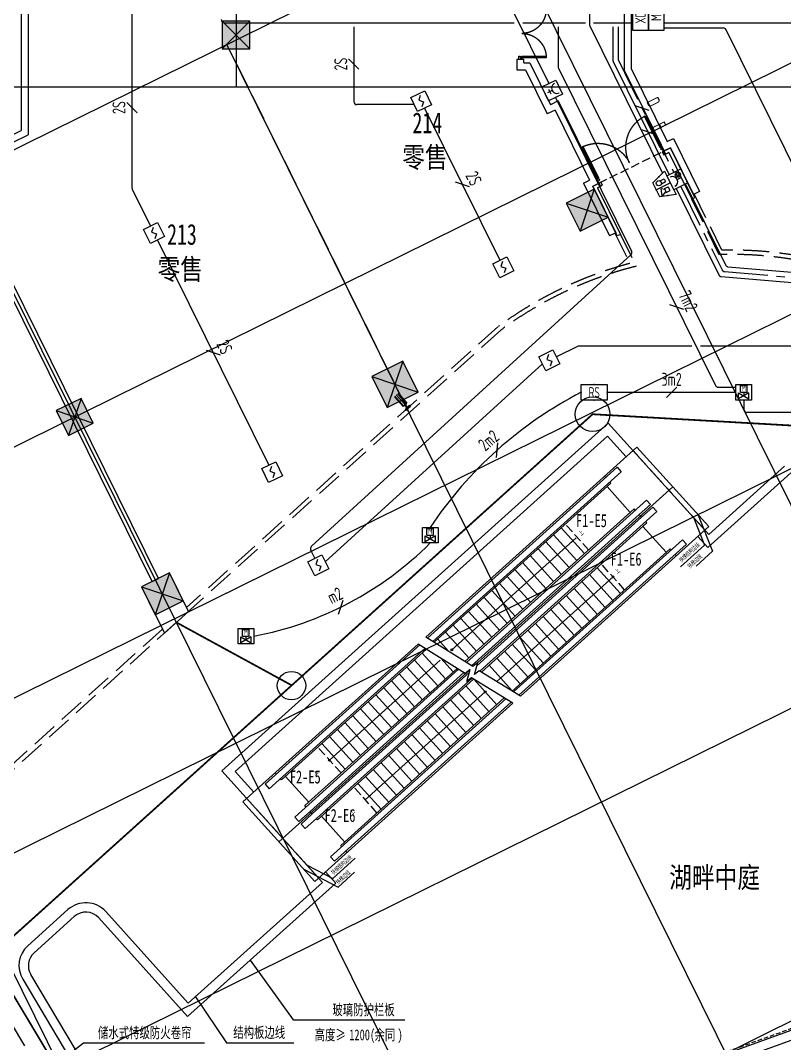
# Model space of a CAD drawing. Header units: millimetres. Extents: x -99490 to 495010, y -402480 to 18020.
# Drawn here: x 103656 to 125702, y -218324 to -188783 of the extents above; entities that cross this region are included whole.
import ezdxf
from ezdxf.enums import TextEntityAlignment as Align

# ---------------------------------------------------------------- set-up
doc = ezdxf.new("R2010")
doc.units = ezdxf.units.MM
doc.header["$LTSCALE"] = 1000
for name, pattern in [('__覆盖_A10-二层平面工作区_TEN25C3T$0$__覆盖_A70-扶梯外参专项图纸_TEN25C3T_设计区$0$DASH', [0.35, 0.25, -0.1]), ('__覆盖_A10-二层平面工作区_TEN25C3T$0$__附着_A10-2F~RF中庭外参_TEN25C3T_设计区$0$__DASH', [0.35, 0.25, -0.1]), ('__覆盖_A10-二层平面工作区_TEN25C3T$0$__附着_A10-2F~RF中庭外参_TEN25C3T_设计区$0$DASH', [0.35, 0.25, -0.1]), ('__覆盖_A10-二层平面工作区_TEN25C3T$0$__附着_A10-2F~RF中庭外参_TEN25C3T_设计区$0$HIDDEN', [9.525, 6.35, -3.175]), ('__覆盖_A10-二层平面工作区_TEN25C3T$0$DASH', [0.35, 0.25, -0.1]), ('__覆盖_A10-二层平面工作区_TEN25C3T$0$HIDDEN', [9.525, 6.35, -3.175]), ('CENTER', [2, 1.25, -0.25, 0.25, -0.25]), ('HIDDEN', [9.525, 6.35, -3.175]), ('HIDDEN2', [0.1875, 0.125, -0.0625])]:
    doc.linetypes.add(name, pattern=pattern)
for name, color, linetype in [('__覆盖_A10-二层平面工作区_TEN25C3T$0$__附着_A10-2F~RF中庭外参_TEN25C3T_设计区$0$$AUDIT-BAD-LAYER', 9, 'Continuous'), ('__覆盖_A10-二层平面工作区_TEN25C3T$0$__附着_A10-2F~RF中庭外参_TEN25C3T_设计区$0$AUDIT_I_200724183701-100', 9, 'Continuous'), ('__覆盖_A10-二层平面工作区_TEN25C3T$0$__附着_A10-2F~RF中庭外参_TEN25C3T_设计区$0$AUDIT_I_200724183701-102', 9, 'Continuous'), ('__覆盖_A10-二层平面工作区_TEN25C3T$0$__附着_A10-2F~RF中庭外参_TEN25C3T_设计区$0$AUDIT_I_200724183701-103', 9, 'Continuous'), ('__覆盖_A10-二层平面工作区_TEN25C3T$0$__附着_A10-2F~RF中庭外参_TEN25C3T_设计区$0$AUDIT_I_200724183701-104', 9, '__覆盖_A10-二层平面工作区_TEN25C3T$0$__附着_A10-2F~RF中庭外参_TEN25C3T_设计区$0$HIDDEN'), ('__覆盖_A10-二层平面工作区_TEN25C3T$0$__附着_A70-楼电梯B1F零件图_TEN25C3T_设计区_0$0$房间面积', 9, 'Continuous'), ('__覆盖_A10-二层平面工作区_TEN25C3T$0$AD-NAME-ROOM', 9, 'Continuous'), ('__覆盖_A10-二层平面工作区_TEN25C3T$0$AE-DOOR-INSD', 9, 'Continuous'), ('__覆盖_A10-二层平面工作区_TEN25C3T$0$店铺编号', 9, 'Continuous'), ('A-建筑底图', 9, 'Continuous'), ('C-XREF-EXT', 7, 'Continuous'), ('E-FAS-DEVC', 3, 'Continuous'), ('E-FAS-DIMS', 6, 'Continuous'), ('E-FAS-WIRE', 4, 'Continuous'), ('E-FAS-WIRE2', 4, 'CENTER'), ('E-FAS-WIRE5', 4, 'HIDDEN'), ('E-FAS-WIRE6', 4, 'HIDDEN2'), ('E-UNIV-EL', 140, 'Continuous')]:
    doc.layers.add(name, color=color, linetype=linetype)
doc.styles.add('__覆盖_A10-二层平面工作区_TEN25C3T$0$__覆盖_A70-扶梯外参专项图纸_TEN25C3T_设计区$0$TH-STYLE1', font='Stfangso_0.ttf', dxfattribs={"width": 0.7})
doc.styles.add('__覆盖_A10-二层平面工作区_TEN25C3T$0$__附着_A70-楼电梯B1F零件图_TEN25C3T_设计区_0$0$TH-STYLE1', font='Stfangso_0.ttf', dxfattribs={"width": 0.7})
doc.styles.add('__覆盖_A10-二层平面工作区_TEN25C3T$0$TH-STYLE1', font='Stfangso_0.ttf', dxfattribs={"width": 0.7})
doc.styles.add('_TEL_DIM', font='TSSDENG', dxfattribs={"width": 0.65, "height": 3.5, "bigfont": 'TSSDCHN'})
doc.styles.add('TH-STYLE3', font='tssdeng.shx', dxfattribs={"width": 0.65, "bigfont": 'tssdchn.shx'})

# ---------------------------------------------------------------- blocks, each defined once
blk = doc.blocks.new('E-BFAS810')
blk.add_lwpolyline([(-2.5, -1.5), (-2.5, 1.5), (2.5, 1.5), (2.5, -1.5)], close=True)
at = {"layer": 'E-UNIV-EL', "style": 'TH-STYLE3', "width": 0.7}
blk.add_attdef('BOX', text='', height=2, dxfattribs=at).set_placement((0, 0), align=Align.MIDDLE)
blk = doc.blocks.new('$equip$00003463')
for p in [(-2.5, 0), (0, 1.5), (0, -1.5), (2.5, 0)]:
    blk.add_point(p)
at = {"rotation": 359.9996786081254}
blk.add_blockref('E-BFAS810', (0, 0), dxfattribs=at).add_auto_attribs({'BOX': 'RS'})
at = {"color": 7, "style": '_TEL_DIM', "flags": 1}
for tag in ['REMARK', 'A']:
    blk.add_attdef(tag, text='', height=0.01, dxfattribs=at).set_placement((0, 0), align=Align.MIDDLE_CENTER)
blk = doc.blocks.new('E-BFAS610')
blk.add_lwpolyline([(-1.5, -1.5), (-1.5, 1.5), (1.5, 1.5), (1.5, -1.5)], close=True)
at = {"layer": 'E-UNIV-EL'}
for p, q in [((0, 0), (0, -1)), ((-0.5, -0.5), (0.5, -0.5))]:
    blk.add_line(p, q, dxfattribs=at)
blk.add_arc((0, 1), 1, 180, 0, dxfattribs=at)
blk = doc.blocks.new('$equip$00003445')
for p in [(-1.5, 0), (0, 1.5), (0, -1.5), (1.5, 0)]:
    blk.add_point(p)
at = {"rotation": 359.9996786081254}
blk.add_blockref('E-BFAS610', (0, 0), dxfattribs=at)
at = {"color": 7, "style": '_TEL_DIM', "flags": 1}
for tag in ['REMARK', 'A']:
    blk.add_attdef(tag, text='', height=0.01, dxfattribs=at).set_placement((0, 0), align=Align.MIDDLE_CENTER)
blk = doc.blocks.new('E-BFAS110')
blk.add_lwpolyline([(-1.5, -1.5), (-1.5, 1.5), (1.5, 1.5), (1.5, -1.5)], close=True)
at = {"layer": 'E-UNIV-EL'}
blk.add_lwpolyline([(0.35, 1.06), (-0.35, 0.35), (0.35, -0.35), (-0.35, -1.06)], dxfattribs=at)
blk = doc.blocks.new('$Equip$00002649')
at = {"layer": 'E-FAS-DEVC', "rotation": 359.9996786081254}
blk.add_blockref('E-BFAS110', (0, 0), dxfattribs=at)
blk = doc.blocks.new('E-BFAS011')
blk.add_lwpolyline([(-2.5, -1.5), (-2.5, 1.5), (2.5, 1.5), (2.5, -1.5)], close=True)
at = {"layer": 'E-UNIV-EL', "style": 'TH-STYLE3', "width": 0.7}
blk.add_attdef('F', text='', height=2, dxfattribs=at).set_placement((0, 0), align=Align.MIDDLE)
blk = doc.blocks.new('E-ANNO04')
blk.add_line((-1, -1), (1, 1))
at = {"style": 'TH-STYLE3', "width": 0.7}
blk.add_attdef('N', text='', height=2.5, dxfattribs=at).set_placement((0, 2.5), align=Align.MIDDLE)
blk = doc.blocks.new('E-BFAS212')
blk.add_lwpolyline([(-1.5, -1.5), (-1.5, 1.5), (1.5, 1.5), (1.5, -1.5)], close=True)
at = {"layer": 'E-UNIV-EL'}
blk.add_line((0, 0), (0, -1), dxfattribs=at)
for radius in [0.5, 0.25]:
    blk.add_circle((0.75, -0.5), radius, dxfattribs=at)
blk.add_arc((0, 1), 1, 180, 0, dxfattribs=at)
blk = doc.blocks.new('$equip$00003443')
at = {"layer": 'E-FAS-DEVC', "rotation": 359.9996786081254}
blk.add_blockref('E-BFAS212', (0, 0), dxfattribs=at)
blk = doc.blocks.new('E-BFAS330')
blk.add_lwpolyline([(-2.5, -1.5), (-1.5, 1.5), (1.5, 1.5), (2.5, -1.5)], close=True)
at = {"layer": 'E-UNIV-EL'}
for p, q in [((-1.56, 1), (-0.24, 0.6)), ((-1.1, 0), (-1.56, 1)), ((-0.5, 0), (-1.3, 0)), ((-1.3, 0), (-1.3, -0.8)), ((-0.7, 0), (-0.24, 0.6)), ((-0.5, 0), (-0.5, -0.8)), ((0, 1.5), (0, -1.5)), ((0.6, 0.1), (0.6, -0.8)), ((1.2, 0.1), (1.2, -0.8)), ((-1.3, -0.8), (-0.5, -0.8)), ((1.2, -0.8), (0.6, -0.8))]:
    blk.add_line(p, q, dxfattribs=at)
blk.add_circle((0.9, 0.5), 0.5, dxfattribs=at)
blk = doc.blocks.new('$equip$00003451')
for p in [(0, 3), (-2, 1.5), (0, 0), (2, 1.5)]:
    blk.add_point(p)
at = {"rotation": 359.9996786081254}
blk.add_blockref('E-BFAS330', (0, 1.5), dxfattribs=at)
at = {"color": 7, "style": '_TEL_DIM', "flags": 1}
for tag in ['REMARK', 'A']:
    blk.add_attdef(tag, text='', height=0.01, dxfattribs=at).set_placement((0, 0), align=Align.MIDDLE_CENTER)
blk = doc.blocks.new('E-BFAS621-3')
blk.add_lwpolyline([(-1.5, -1.5), (-1.5, 1.5), (1.5, 1.5), (1.5, -1.5)], close=True)
at = {"layer": 'E-UNIV-EL'}
for p, q in [((-0.65, 1.3), (0.65, 1.3)), ((-0.65, 0), (-0.65, 1.3)), ((-0.65, 0), (0.65, 0)), ((0, 0), (0, -0.7)), ((0.65, 0), (0.65, 1.3))]:
    blk.add_line(p, q, dxfattribs=at)
blk.add_lwpolyline([(1, -1.28), (1, -0.12), (-1, -1.28), (-1, -0.12)], close=True, dxfattribs=at)
at = {"layer": 'E-UNIV-EL', "style": 'TH-STYLE3', "width": 0.7}
blk.add_attdef('F', text='', height=1, dxfattribs=at).set_placement((0, 0.65), align=Align.MIDDLE)
blk = doc.blocks.new('__覆盖_A10-二层平面工作区_TEN25C3T$0$__附着_A10-2F~RF中庭外参_TEN25C3T_设计区$0$DIMISING WALL')
at = {"layer": '__覆盖_A10-二层平面工作区_TEN25C3T$0$__附着_A10-2F~RF中庭外参_TEN25C3T_设计区$0$AUDIT_I_200724183701-103'}
h = blk.add_hatch(dxfattribs=at)
h.set_pattern_fill('ANSI31,_O', color=250, scale=0.1)
h.set_pattern_definition([(45, (-76409.48765, 704775.68168), (-0.112253201513, 0.112253201513), [])])
h.paths.add_polyline_path([(80114, 95740), (80113, 95740), (80113, 95603), (80101, 95603), (80101, 95740), (80100, 95740), (80100, 95602), (80114, 95602)])
h = blk.add_hatch(dxfattribs=at)
h.set_pattern_fill('NET3', color=250, style=0)
h.set_pattern_definition([(360, (-76409.4876, 704775.6817), (8e-16, 3.175), []), (60, (-76409.4876, 704775.6817), (-2.749630657, 1.5875), []), (120, (-76409.4876, 704775.6817), (-2.749630657, -1.5875), [])])
h.paths.add_polyline_path([(80113, 95740), (80113, 95603), (80101, 95603), (80101, 95740)])
at = {"layer": '__覆盖_A10-二层平面工作区_TEN25C3T$0$__附着_A10-2F~RF中庭外参_TEN25C3T_设计区$0$$AUDIT-BAD-LAYER'}
for p, q in [((80035, 95742), (80035, 96126)), ((80057, 95742), (80057, 96126)), ((80107, 95742), (80107, 96126)), ((80157, 95742), (80157, 96126)), ((80179, 96126), (80179, 95742)), ((80057, 95742), (80035, 95742)), ((80157, 95742), (80057, 95742)), ((80157, 95742), (80179, 95742)), ((80096, 95627), (80012, 95627)), ((80118, 95627), (80204, 95627))]:
    blk.add_line(p, q, dxfattribs=at)
at = {"layer": '__覆盖_A10-二层平面工作区_TEN25C3T$0$__附着_A10-2F~RF中庭外参_TEN25C3T_设计区$0$AUDIT_I_200724183701-100'}
blk.add_lwpolyline([(80157, 96126), (80157, 95742), (80057, 95742), (80057, 96126)], dxfattribs=at)
at = {"layer": '__覆盖_A10-二层平面工作区_TEN25C3T$0$__附着_A10-2F~RF中庭外参_TEN25C3T_设计区$0$AUDIT_I_200724183701-102'}
for points in [[(80100, 95740), (80100, 95602), (80114, 95602), (80114, 95740)], [(80101, 95740), (80101, 95603), (80113, 95603), (80113, 95740)]]:
    blk.add_lwpolyline(points, dxfattribs=at)
blk.add_lwpolyline([(80113, 95740), (80113, 95603), (80101, 95603), (80101, 95740)], close=True, dxfattribs=at)
at = {"layer": '__覆盖_A10-二层平面工作区_TEN25C3T$0$__附着_A10-2F~RF中庭外参_TEN25C3T_设计区$0$AUDIT_I_200724183701-103'}
blk.add_lwpolyline([(80114, 95740), (80113, 95740), (80113, 95603), (80101, 95603), (80101, 95740), (80100, 95740), (80100, 95602), (80114, 95602), (80114, 95740)], dxfattribs=at)
at = {"layer": '__覆盖_A10-二层平面工作区_TEN25C3T$0$__附着_A10-2F~RF中庭外参_TEN25C3T_设计区$0$AUDIT_I_200724183701-104'}
for points in [[(80020, 95607), (80100, 95607), (80100, 95647), (80020, 95647), (80020, 95643), (80096, 95643), (80096, 95611), (80020, 95611)], [(80194, 95607), (80114, 95607), (80114, 95647), (80194, 95647), (80194, 95643), (80118, 95643), (80118, 95611), (80194, 95611)]]:
    blk.add_lwpolyline(points, close=True, dxfattribs=at)
blk = doc.blocks.new('*U496')
for points in [[(30, 30), (60, 30), (60, 500), (30, 500)], [(970, 30), (940, 30), (940, 500), (970, 500)]]:
    blk.add_lwpolyline(points, close=True)
for points in [[(30, 0), (30, 30), (0, 30), (0, -30), (60, -30), (60, 0), (30, 0)], [(970, 0), (970, 30), (1000, 30), (1000, -30), (940, -30), (940, 0), (970, 0)]]:
    blk.add_lwpolyline(points)
at = {"linetype": '__覆盖_A10-二层平面工作区_TEN25C3T$0$HIDDEN'}
for centre, start, end in [((30, 30), 0, 90), ((970, 30), 90, 180)]:
    blk.add_arc(centre, 470, start, end, dxfattribs=at)
blk = doc.blocks.new('__覆盖_A10-二层平面工作区_TEN25C3T$0$$DorLib2D$00000292')
at = {"layer": '__覆盖_A10-二层平面工作区_TEN25C3T$0$AE-DOOR-INSD', "xscale": 0.001, "yscale": 0.001, "zscale": 0.001}
blk.add_blockref('*U496', (-0.5, 0), dxfattribs=at)
blk = doc.blocks.new('*U466')
for points in [[(30, 30), (60, 30), (60, 1000), (30, 1000)], [(1970, 30), (1940, 30), (1940, 1000), (1970, 1000)]]:
    blk.add_lwpolyline(points, close=True)
for points in [[(30, 0), (30, 30), (0, 30), (0, -30), (60, -30), (60, 0), (30, 0)], [(1970, 0), (1970, 30), (2000, 30), (2000, -30), (1940, -30), (1940, 0), (1970, 0)]]:
    blk.add_lwpolyline(points)
at = {"linetype": '__覆盖_A10-二层平面工作区_TEN25C3T$0$HIDDEN'}
for centre, start, end in [((30, 30), 0, 90), ((1970, 30), 90, 180)]:
    blk.add_arc(centre, 970, start, end, dxfattribs=at)
blk = doc.blocks.new('__覆盖_A10-二层平面工作区_TEN25C3T$0$$DorLib2D$00000002')
at = {"layer": '__覆盖_A10-二层平面工作区_TEN25C3T$0$AE-DOOR-INSD', "xscale": -0.0005, "yscale": 0.0005, "zscale": 0.0005, "rotation": 2.749842017599796e-11}
blk.add_blockref('*U466', (0.5, 0), dxfattribs=at)
blk = doc.blocks.new('A$C4BB53128')
at = {"layer": 'A-建筑底图'}
h = blk.add_hatch(color=256, dxfattribs=at)
h.dxf.hatch_style = 1
h.paths.add_polyline_path([(-31670.4, 66100.1), (-32470.4, 66100.1), (-32470.4, 65300.1), (-31670.4, 65300.1)])
h = blk.add_hatch(color=256, dxfattribs=at)
h.dxf.hatch_style = 1
h.paths.add_polyline_path([(-21735.1, 61247.6), (-22542, 60848.9), (-22143.2, 60042), (-21336.4, 60440.8)])
h = blk.add_hatch(color=256, dxfattribs=at)
h.dxf.hatch_style = 1
h.paths.add_polyline_path([(-27258.8, 56287), (-28155.3, 55843.9), (-27712.2, 54947.4), (-26815.7, 55390.5)])
h = blk.add_hatch(color=256, dxfattribs=at)
h.dxf.hatch_style = 1
h.paths.add_polyline_path([(-36543.5, 55212.1), (-37260.7, 54857.6), (-36906.3, 54140.4), (-36189.1, 54494.9)])
h = blk.add_hatch(color=256, dxfattribs=at)
h.dxf.hatch_style = 1
h.paths.add_polyline_path([(-33995.5, 50169.1), (-34802.4, 49770.3), (-34403.6, 48963.5), (-33596.8, 49362.2)])
h = blk.add_hatch(color=256, dxfattribs=at)
edge = h.paths.add_edge_path()
edge.add_arc((-21192.5, 50061.5), 25, -227.9608, 132.0392)
h = blk.add_hatch(color=256, dxfattribs=at)
edge = h.paths.add_edge_path()
edge.add_arc((-25843.9, 47950.4), 25, -227.9608, 132.0392, ccw=False)
h = blk.add_hatch(color=256, dxfattribs=at)
edge = h.paths.add_edge_path()
edge.add_arc((-24880, 46736.7), 25, -227.9608, 132.0392)
h = blk.add_hatch(color=256, dxfattribs=at)
edge = h.paths.add_edge_path()
edge.add_arc((-29378.9, 44763.3), 25, -227.9608, 132.0392, ccw=False)
for p, q in [((-32070.4, 86100), (-32070.4, 64200.1)), ((-58470.4, 52518.7), (4061, 83421.5)), ((-58470.4, 43929.8), (7472.5, 76518.5)), ((-58470.4, 36679.3), (10352.2, 70691.2)), ((7849.3, 3753.9), (-24537.5, 69288.2)), ((-20870.4, 68700), (-20870.4, 64689.3)), ((-20670.4, 68600), (-20670.4, 64736)), ((-38270.4, 67700), (-38270.4, 62947.7)), ((-38070.4, 67500), (-38070.4, 62823.4)), ((-58470.4, 32217.5), (12124.4, 67105.2)), ((-32470.4, 66100.1, 0), (-31670.4, 65300.1, 0)), ((-31670.4, 66100.1, 0), (-32470.4, 65300.1, 0)), ((0, 0), (-32337.1, 65433.7)), ((-23770.4, 65000.1), (-23970.4, 65000.1)), ((-23970.4, 65000.1), (-23970.4, 64700.1)), ((-23770.4, 64900.1), (-23770.4, 65000.1)), ((-23970.4, 64700.1), (-23720.2, 64700.1)), ((-23770.4, 64900.1), (-23595.9, 64900.1)), ((-23720.2, 64700.1), (-23089, 63422.9)), ((-23595.9, 64900.1), (-22998.3, 63690.8)), ((-20670.4, 64736), (-19626.8, 62624.2)), ((-20870.4, 64689.3), (-19806.1, 62535.6)), ((-14670.4, 64200.1), (-58470.4, 64200.1)), ((-22864.9, 63533.7), (-21868, 61516.6)), ((-22774.2, 63801.6), (-21688.7, 61605.2)), ((-40313.8, 61937.8), (-38270.4, 62947.7)), ((-40135.5, 61802.8), (-38070.4, 62823.4)), ((-19626.8, 62624.2), (-19447.5, 62712.8)), ((-19447.5, 62712.8), (-18694.3, 61188.8)), ((-19806.1, 62535.6), (-19717.5, 62356.3)), ((-19717.5, 62356.3), (-19627.8, 62400.6)), ((-19627.8, 62400.6), (-19538.2, 62444.9)), ((-19538.2, 62444.9), (-18873.6, 61100.1)), ((-34309.5, 50013.9), (-40135.5, 61802.8)), ((-58470.4, 25301.8), (14871.3, 61546.9)), ((-34488.8, 49925.3), (-40314.8, 61714.2)), ((-9704.4, 0), (-40136.6, 61579.2)), ((-22047.3, 61428), (-21868, 61516.6)), ((-21600.1, 61425.9), (-21688.7, 61605.2)), ((-21735.1, 61247.6, 0), (-22143.2, 60042, 0)), ((-22047.3, 61428), (-21294.2, 59903.9)), ((-21779.4, 61337.3), (-21689.8, 61381.6)), ((-21779.4, 61337.3), (-21114.9, 59992.5)), ((-21689.8, 61381.6), (-21600.1, 61425.9)), ((-18694.3, 61188.8), (-18873.6, 61100.1)), ((-22542, 60848.9, 0), (-21336.4, 60440.8, 0)), ((-21114.9, 59992.5), (-21294.2, 59903.9)), ((-19408.8, 0), (-47936.2, 57724.7)), ((-27258.8, 56287, 0), (-27712.2, 54947.4, 0)), ((-28155.3, 55843.9, 0), (-26815.7, 55390.5, 0)), ((-36543.5, 55212.1, 0), (-36906.3, 54140.4, 0)), ((-37260.7, 54857.6, 0), (-36189.1, 54494.9, 0)), ((-21333.1, 54499.9), (-32476.9, 44452.2)), ((-18433.5, 51284.1), (-21333.1, 54499.9)), ((-26590.5, 48318.9), (-20504.3, 53806.5)), ((-20504.3, 53806.5), (-18432.4, 51508.6)), ((-58470.4, 16266.6), (16323.7, 53229.6)), ((-26545.8, 48291.8), (-21078.3, 53221.6)), ((-21078.3, 53221.6), (-20962.2, 53092.7)), ((-16245.3, 53257.1), (-18433.5, 51284.1)), ((-26393.6, 48195.5), (-20962.2, 53092.7)), ((-21403.3, 52928.6), (-21436.7, 52965.7)), ((-26349.5, 48167.9), (-21253.6, 52762.6)), ((-25097.2, 47582.3), (-19468.4, 52657.5)), ((-21365, 52662.2), (-20695.4, 51919.5)), ((-21253.6, 52762.6), (-21287.1, 52799.7)), ((-25468.6, 47615.8), (-20584, 52019.9)), ((-25424.5, 47588.2), (-20225.6, 52275.8)), ((-20550.5, 51982.8), (-20584, 52019.9)), ((-20434.3, 51853.9), (-20109.4, 52146.9)), ((-20042.4, 52072.6), (-20367.3, 51779.7)), ((-20225.6, 52275.8), (-20109.4, 52146.9)), ((-20042.4, 52072.6), (-19926.2, 51943.8)), ((-25272.1, 47491.9), (-20434.3, 51853.9)), ((-25121.9, 47492.7), (-20367.3, 51779.7)), ((-25037.1, 47335.6), (-19926.2, 51943.8)), ((-20400.8, 51816.8), (-20434.3, 51853.9)), ((-20367.3, 51779.7), (-20400.8, 51816.8)), ((-24992.5, 47308.5), (-20217.7, 51613.7)), ((-23864.5, 46610.8), (-18432.4, 51508.6)), ((-22685.9, 51471.2), (-22016.2, 50728.5)), ((-20329.1, 51513.2), (-19659.4, 50770.5)), ((-20217.7, 51613.7), (-20251.1, 51650.8)), ((-22256.7, 51184.9), (-25843.9, 47950.4)), ((-24062.6, 46733.2), (-19189.6, 51126.8)), ((-22908.7, 51270.3), (-22239, 50527.6)), ((-19189.6, 51126.8), (-19073.4, 50998)), ((-24106.9, 46760.5), (-19548, 50871)), ((-23909.2, 46637.9), (-19073.4, 50998)), ((-23354.3, 50868.5), (-22684.6, 50125.9)), ((-23131.5, 51069.4), (-22461.8, 50326.7)), ((-19514.5, 50833.8), (-19548, 50871)), ((-23577.1, 50667.7), (-22907.4, 49925)), ((-19364.9, 50667.9), (-19398.4, 50705)), ((-24022.7, 50265.9), (-23353.1, 49523.2)), ((-23799.9, 50466.8), (-23130.3, 49724.1)), ((-21649.9, 50322.3), (-20980.3, 49579.6)), ((-34488.8, 49925.3), (-34309.5, 50013.9)), ((-33995.5, 50169.1, 0), (-34403.6, 48963.5, 0)), ((-24540.6, 47042.7), (-21192.5, 50061.5)), ((-24245.5, 50065), (-23575.9, 49322.3)), ((-21872.7, 50121.4), (-21203.1, 49378.7)), ((-34802.4, 49770.3, 0), (-33596.8, 49362.2, 0)), ((-24691.1, 49663.2), (-24021.5, 48920.5)), ((-24468.3, 49864.1), (-23798.7, 49121.4)), ((-22318.3, 49719.6), (-21648.7, 48976.9)), ((-22095.5, 49920.5), (-21425.9, 49177.8)), ((-24913.9, 49462.3), (-24244.3, 48719.6)), ((-22541.2, 49518.7), (-21871.5, 48776)), ((-25359.5, 49060.5), (-24689.9, 48317.8)), ((-25136.7, 49261.4), (-24467.1, 48518.7)), ((-22986.8, 49116.9), (-22317.1, 48374.2)), ((-22764, 49317.8), (-22094.3, 48575.1)), ((-25582.3, 48859.6), (-24912.7, 48116.9)), ((-23209.6, 48916), (-22539.9, 48173.4)), ((-26028, 48457.8), (-25358.3, 47715.2)), ((-25805.1, 48658.7), (-25135.5, 47916)), ((-23655.2, 48514.3), (-22985.5, 47771.6)), ((-23432.4, 48715.1), (-22762.7, 47972.5)), ((-25235.3, 47469.6), (-26590.5, 48318.9)), ((-26250.8, 48257), (-25936.8, 47908.7)), ((-23878, 48313.4), (-23208.3, 47570.7)), ((-31870.8, 43557.9), (-26813.3, 48118)), ((-31230.6, 44067.9), (-26768.6, 48090.9)), ((-31114.4, 43939), (-26616.4, 47994.6)), ((-30756, 44194.8), (-26572.3, 47967)), ((-25458.1, 47268.7), (-26813.3, 48118)), ((-24323.6, 47911.6), (-23654, 47168.9)), ((-24100.8, 48112.5), (-23431.2, 47369.8)), ((-26178.2, 47649.2), (-29378.9, 44763.3)), ((-26919.2, 47654.3), (-26249.5, 46911.6)), ((-26696.4, 47855.2), (-26026.7, 47112.5)), ((-26159.6, 47707.8), (-25803.9, 47313.4)), ((-25097.2, 47582.3), (-25235.3, 47469.6)), ((-25193.3, 47233.8), (-25097.2, 47582.3)), ((-24546.4, 47710.7), (-23876.8, 46968)), ((-30834.9, 42409), (-25320, 47381.4)), ((-30377.8, 43122.1), (-25647.3, 47387.3)), ((-30086.3, 43452.2), (-25691.4, 47414.9)), ((-29936.7, 43286.2), (-25495, 47291)), ((-29869.7, 43211.9), (-25344.7, 47291.8)), ((-27142, 47453.4), (-26472.3, 46710.7)), ((-25320, 47381.4), (-25458.1, 47268.7)), ((-25416.1, 47032.9), (-25320, 47381.4)), ((-25053.9, 47345.8), (-25193.3, 47233.8)), ((-23864.5, 46610.8), (-25053.9, 47345.8)), ((-24769.2, 47509.8), (-24099.6, 46767.1)), ((-29753.5, 43083), (-25259.9, 47134.7)), ((-29720, 43045.9), (-25215.3, 47107.6)), ((-27587.6, 47051.6), (-26918, 46308.9)), ((-27364.8, 47252.5), (-26695.1, 46509.8)), ((-25276.7, 47144.9), (-25416.1, 47032.9)), ((-24087.3, 46409.9), (-25276.7, 47144.9)), ((-25213.5, 47106.6), (-24545.2, 46365.3)), ((-28342.5, 43614.8), (-24880, 46736.7)), ((-27810.4, 46850.7), (-27140.8, 46108)), ((-25660.4, 46706.2), (-24990.8, 45963.5)), ((-25437.6, 46907.1), (-24768, 46164.4)), ((-29799, 41260), (-24087.3, 46409.9)), ((-29341.8, 41973.1), (-24285.4, 46532.3)), ((-29225.7, 41844.3), (-24132, 46437)), ((-29050.4, 42303.2), (-24329.7, 46559.6)), ((-28256, 46448.9), (-27586.4, 45706.2)), ((-28033.2, 46649.8), (-27363.6, 45907.1)), ((-25883.2, 46505.3), (-25213.6, 45762.7)), ((-28478.8, 46248), (-27809.2, 45505.3)), ((-26328.9, 46103.6), (-25659.2, 45360.9)), ((-26106, 46304.4), (-25436.4, 45561.8)), ((-28924.4, 45846.3), (-28254.8, 45103.6)), ((-28701.6, 46047.1), (-28032, 45304.5)), ((-26551.7, 45902.7), (-25882, 45160)), ((-29147.2, 45645.4), (-28477.6, 44902.7)), ((-26997.3, 45500.9), (-26327.6, 44758.2)), ((-26774.5, 45701.8), (-26104.8, 44959.1)), ((-29592.8, 45243.6), (-28923.2, 44500.9)), ((-29370, 45444.5), (-28700.4, 44701.8)), ((-27220.1, 45300), (-26550.4, 44557.3)), ((-27442.9, 45099.1), (-26773.2, 44356.4)), ((-27888.5, 44697.3), (-27218.9, 43954.6)), ((-27665.7, 44898.2), (-26996.1, 44155.5)), ((-32476.9, 44452.2), (-29577.3, 41236.4)), ((-30905.6, 44360.8), (-30939.1, 44398)), ((-28111.3, 44496.4), (-27441.7, 43753.7)), ((-31230.6, 44067.9), (-31114.4, 43939)), ((-31230.6, 44067.9), (-31114.4, 43939)), ((-30756, 44194.8), (-30789.5, 44232)), ((-30644.6, 44295.3), (-29974.9, 43552.6)), ((-28556.9, 44094.6), (-27887.3, 43352)), ((-28334.1, 44295.5), (-27664.5, 43552.8)), ((-29799, 41260), (-31870.8, 43557.9)), ((-30052.9, 43415), (-30086.3, 43452.2)), ((-29936.7, 43286.2), (-30261.6, 42993.2)), ((-29869.7, 43211.9), (-30194.6, 42918.9)), ((-29869.7, 43211.9), (-29936.7, 43286.2)), ((-29608.6, 43146.4), (-28939, 42403.7)), ((-30377.8, 43122.1), (-30261.6, 42993.2)), ((-30194.6, 42918.9), (-30078.5, 42790.1)), ((-29753.5, 43083), (-30078.5, 42790.1)), ((-29720, 43045.9), (-29753.5, 43083)), ((-29016.9, 42266.1), (-29050.4, 42303.2)), ((-29225.7, 41844.3), (-29341.8, 41973.1)), ((-28867.3, 42100.1), (-28900.7, 42137.2)), ((-29577.3, 41236.4), (-33447.4, 37746.9)), ((-36920, 40448.6), (-38079.3, 39403.3)), ((-37898.5, 39202.8), (-36739.2, 40248)), ((-36033.1, 40211.5), (-33467.1, 37365.6)), ((-33447.4, 37746.9), (-35832.6, 40392.3)), ((-31668, 38987.8), (-30421.2, 37261.9)), ((-38225.2, 38437.4), (-33986.1, 31321.3)), ((-33754.1, 31459.5), (-37993.2, 38575.6)), ((-33239.8, 37934.1), (-32347, 36601)), ((-32556.5, 31030.3), (-13838.2, 37763.6)), ((-32465.2, 30776.3), (-13746.8, 37509.5)), ((-30421.2, 37261.9), (-27197.6, 37261.9)), ((-37292.5, 35962.6), (-36473, 36601)), ((-36473, 36601), (-32976.4, 36601)), ((-32347, 36601), (-30407.2, 36601))]:
    blk.add_line(p, q, dxfattribs=at)
at = {"layer": 'A-建筑底图', "linetype": 'ByBlock'}
for p, q in [((-22864.9, 63533.7), (-23089, 63422.9)), ((-22774.2, 63801.6), (-22998.3, 63690.8)), ((-19583.5, 62310.9), (-19673.2, 62266.6)), ((-21645.5, 61291.9), (-21555.8, 61336.2))]:
    blk.add_line(p, q, dxfattribs=at)
at = {"layer": 'A-建筑底图', "linetype": '__覆盖_A10-二层平面工作区_TEN25C3T$0$__附着_A10-2F~RF中庭外参_TEN25C3T_设计区$0$DASH'}
blk.add_line((-21600.1, 61425.9, 0), (-19717.5, 62356.3, 0), dxfattribs=at)
at = {"layer": 'A-建筑底图', "linetype": '__覆盖_A10-二层平面工作区_TEN25C3T$0$__附着_A10-2F~RF中庭外参_TEN25C3T_设计区$0$__DASH', "ltscale": 3}
for p, q in [((-18126.5, 59360), (-18919, 60966.2)), ((-18050, 59487.5), (-18851.2, 61111.2)), ((-21137, 59981.6, 0), (-20705.7, 59108.9, 0)), ((-20981.1, 59947.1), (-20525.5, 59026.3, 0))]:
    blk.add_line(p, q, dxfattribs=at)
at = {"layer": 'A-建筑底图', "linetype": '__覆盖_A10-二层平面工作区_TEN25C3T$0$__覆盖_A70-扶梯外参专项图纸_TEN25C3T_设计区$0$DASH'}
for p, q in [((-20615.7, 53706), (-18543.8, 51408.1)), ((-21898.5, 50834.7), (-22568.1, 51577.4)), ((-20862.6, 49685.7), (-21532.2, 50428.4)), ((-29041.1, 44394.6), (-29710.7, 45137.3)), ((-28005.1, 43245.7), (-28674.8, 43988.4)), ((-31759.4, 43658.4), (-29687.6, 41360.5))]:
    blk.add_line(p, q, dxfattribs=at)
at = {"layer": 'A-建筑底图', "linetype": '__覆盖_A10-二层平面工作区_TEN25C3T$0$DASH', "lineweight": -2, "ltscale": 3}
blk.add_lwpolyline([(-32070.4, 68400), (-32070.4, 64894.1), (-27079.5, 54795.1)], dxfattribs=at)
at = {"layer": 'A-建筑底图', "elevation": 0}
for points in [[(-32470.4, 65300.1), (-31670.4, 65300.1), (-31670.4, 66100.1), (-32470.4, 66100.1)], [(-22143.2, 60042), (-21336.4, 60440.8), (-21735.1, 61247.6), (-22542, 60848.9)], [(-27712.2, 54947.4), (-26815.7, 55390.5), (-27258.8, 56287), (-28155.3, 55843.9)], [(-36906.3, 54140.4), (-36189.1, 54494.9), (-36543.5, 55212.1), (-37260.7, 54857.6)], [(-34403.6, 48963.5), (-33596.8, 49362.2), (-33995.5, 50169.1), (-34802.4, 49770.3)]]:
    blk.add_lwpolyline(points, close=True, dxfattribs=at)
at = {"layer": 'A-建筑底图', "linetype": 'ByBlock'}
for points in [[(-19716.6, 62356.7), (-19773.1, 62328.8), (-19728.8, 62239.2), (-19672.3, 62267.1), (-19716.6, 62356.7)], [(-19538.2, 62444.9), (-19716.6, 62356.7)], [(-18829.3, 61010.5), (-19538.2, 62444.9)], [(-19583.5, 62310.9), (-18919, 60966.2), (-18829.3, 61010.5)], [(-21543.7, 61453.8), (-21600.1, 61425.9), (-21555.8, 61336.2), (-21499.3, 61364.1), (-21543.6, 61453.8)], [(-21779.4, 61337.3), (-21600.1, 61425.9)], [(-21645.5, 61291.9), (-20981.1, 59947.1), (-21070.8, 59902.8), (-21779.4, 61337.3)]]:
    blk.add_lwpolyline(points, dxfattribs=at)
at = {"layer": 'A-建筑底图', "linetype": '__覆盖_A10-二层平面工作区_TEN25C3T$0$__附着_A10-2F~RF中庭外参_TEN25C3T_设计区$0$__DASH', "ltscale": 3}
for points in [[(-24430.6, 57183.5), (-42203.2, 41158.9)], [(-24514.3, 57276.3), (-33502.8, 49171.9)], [(-34197.2, 48545.8), (-42164.3, 41362.3)]]:
    blk.add_lwpolyline(points, dxfattribs=at)
at = {"layer": 'A-建筑底图', "ltscale": 5, "const_width": 50}
blk.add_lwpolyline([(-33638.3, 29838.8), (-39156.9, 39087.1), (-21781.4, 54753.6), (-13117.8, 54261.4), (-8866.3, 47054.1), (-12929.2, 37288.2), (-23278.8, 33561.7)], close=True, dxfattribs=at)
at = {"layer": 'A-建筑底图'}
for points in [[(-20817.1, 53524.5), (-21352.8, 54118.6), (-32095.5, 44432.5), (-31559.8, 43838.3)], [(-16064.5, 53056.6), (-18453.2, 50902.8), (-18745.2, 51226.6)], [(-18857.3, 51755.8), (-18553.7, 50975.5), (-19250, 50347.7)], [(-18731.8, 51840.6), (-18318.8, 50799.6), (-18796.4, 50369)], [(-30021.2, 41730.5), (-29276.4, 41348), (-28629.1, 41931.7)], [(-29488, 41540.4), (-29196, 41216.6), (-33467.1, 37365.6)], [(-30118.4, 41614.4), (-29125.6, 41096.3), (-28648.8, 41526.1)]]:
    blk.add_lwpolyline(points, dxfattribs=at)
at = {"layer": 'A-建筑底图', "elevation": 0}
blk.add_lwpolyline([(-33445.2, 49055.5), (-33995.5, 50169.1), (-34802.4, 49770.3), (-34139.7, 48429.3), (-33445.2, 49055.5)], dxfattribs=at)
at = {"layer": 'A-建筑底图', "lineweight": -2, "ltscale": 5, "const_width": 50}
blk.add_lwpolyline([(-33792.4, 48742.4), (-30462.7, 46924.3)], dxfattribs=at)
at = {"layer": 'A-建筑底图', "linetype": '__覆盖_A10-二层平面工作区_TEN25C3T$0$DASH', "lineweight": -2, "ltscale": 3}
blk.add_lwpolyline([(-38884.4, 37727, 0.4726711), (-40412.3, 37958.6), (-41168.8, 37278, 0.2727471), (-41474.3, 36309.6), (-39847.7, 29265.1, 0.4281425), (-38814.5, 28580.9), (-35558, 29529.8, 0.4535092), (-34941, 31107.3), (-38884.4, 37727)], format="xyb", dxfattribs=at)
at = {"layer": 'A-建筑底图'}
for centre, radius in [((-21781.4, 54753.6), 500.5), ((-21192.5, 50061.5), 25), ((-25843.9, 47950.4), 25), ((-30469.8, 46917.9), 410), ((-24880, 46736.7), 25), ((-29378.9, 44763.3), 25)]:
    blk.add_circle(centre, radius, dxfattribs=at)
at = {"layer": 'A-建筑底图', "linetype": '__覆盖_A10-二层平面工作区_TEN25C3T$0$__附着_A10-2F~RF中庭外参_TEN25C3T_设计区$0$__DASH', "ltscale": 3}
for centre, radius, start, end in [((-17754.7, 48623.8), 10867.7, 62.21316, 91.5572), ((-17817.7, 48229.5), 11256.2, 104.86686, 126.44758), ((-17754.7, 48623.8), 10742.7, 62.78031, 91.98332), ((-17817.7, 48229.5), 11131.2, 104.07923, 126.44758)]:
    blk.add_arc(centre, radius, start, end, dxfattribs=at)
at = {"layer": 'A-建筑底图'}
for centre, radius, start, end in [((-36404.4, 39876.7), 770, 42.0392, 132.0392), ((-36404.4, 39876.7), 500, 42.0392, 132.0392), ((-37563.7, 38831.5), 770, 132.0392, 210.78239), ((-37563.7, 38831.5), 500, 132.0392, 210.78239)]:
    blk.add_arc(centre, radius, start, end, dxfattribs=at)
for points in [[(-22256.7, 51184.9), (-22391.9, 51036.1), (-22418.7, 51065.8)], [(-26178.2, 47649.2), (-26313.3, 47500.4), (-26340.1, 47530.1)], [(-24540.6, 47042.7), (-24378.6, 47161.8), (-24405.4, 47191.5)], [(-28342.5, 43614.8), (-28180.5, 43733.8), (-28207.3, 43763.6)]]:
    blk.add_solid(points, dxfattribs=at)
for name, p, xscale, yscale, zscale, rotation in [('__覆盖_A10-二层平面工作区_TEN25C3T$0$$DorLib2D$00000292', (-23870.4, 65750.1), -1500, 1500, -1500, 270.0000000000211), ('__覆盖_A10-二层平面工作区_TEN25C3T$0$$DorLib2D$00000002', (-20703.1, 61980.7), 2100, 2100, 2100, 26.29839674237437)]:
    blk.add_blockref(name, p, dxfattribs=dict(at, xscale=xscale, yscale=yscale, zscale=zscale, rotation=rotation))
at = {"layer": 'A-建筑底图', "extrusion": (-2.29107e-07, 2.54099e-07, 1), "rotation": 42.03920132811363}
blk.add_blockref('__覆盖_A10-二层平面工作区_TEN25C3T$0$__附着_A10-2F~RF中庭外参_TEN25C3T_设计区$0$DIMISING WALL', (-22573.8, -69725.6, 0), dxfattribs=at)
at = {"layer": '__覆盖_A10-二层平面工作区_TEN25C3T$0$__附着_A70-楼电梯B1F零件图_TEN25C3T_设计区_0$0$房间面积', "style": '__覆盖_A10-二层平面工作区_TEN25C3T$0$__附着_A70-楼电梯B1F零件图_TEN25C3T_设计区_0$0$TH-STYLE1', "width": 0.7}
for s, p in [('F1-E5', (-22262.7, 51493.9)), ('F1-E6', (-21262.4, 50382.9)), ('F2-E5', (-30520, 44092.1)), ('F2-E6', (-29519.6, 42981.1))]:
    blk.add_text(s, height=375, dxfattribs=at).set_placement(p)
at = {"layer": '__覆盖_A10-二层平面工作区_TEN25C3T$0$AD-NAME-ROOM', "style": '__覆盖_A10-二层平面工作区_TEN25C3T$0$TH-STYLE1', "width": 0.8}
for s, p in [('零售', (-27276.3, 61873.5)), ('零售', (-34335.9, 58641.1)), ('湖畔中庭', (-19571.5, 41078.1))]:
    blk.add_text(s, height=600, dxfattribs=at).set_placement(p)
at = {"layer": '__覆盖_A10-二层平面工作区_TEN25C3T$0$店铺编号', "style": '__覆盖_A10-二层平面工作区_TEN25C3T$0$TH-STYLE1', "width": 0.7}
for s, p in [('214', (-26980.3, 62867.1)), ('213', (-34059.2, 59647))]:
    blk.add_text(s, height=600, dxfattribs=at).set_placement(p)
at = {"layer": 'A-建筑底图', "style": '__覆盖_A10-二层平面工作区_TEN25C3T$0$__覆盖_A70-扶梯外参专项图纸_TEN25C3T_设计区$0$TH-STYLE1', "width": 0.7}
for s, p in [('扶梯结构边线', (-19220.8, 50474.1)), ('扶梯边线', (-18977.4, 50300.7)), ('扶梯结构边线', (-29259.6, 41451.6)), ('扶梯边线', (-29124.6, 41174.1))]:
    blk.add_text(s, height=125, rotation=42.0392, dxfattribs=at).set_placement(p)
at = {"layer": 'A-建筑底图', "style": '__覆盖_A10-二层平面工作区_TEN25C3T$0$TH-STYLE1', "width": 0.7}
for s, height, p in [('玻璃防护栏板', 313.95, (-29290.6, 37399.8)), ('储水式特级防火卷帘', 313.95, (-36055.6, 36739.8)), ('结构板边线', 313.95, (-32150.8, 36746.9)), ('高度≥', 313.95, (-29803, 36676.9)), ('1200(', 313.95, (-28804.1, 36676.9)), ('余同', 313.95, (-28076.2, 36676.9)), (')', 314, (-27410.2, 36676.9))]:
    blk.add_text(s, height=height, dxfattribs=at).set_placement(p)
at = {"layer": 'A-建筑底图', "style": '__覆盖_A10-二层平面工作区_TEN25C3T$0$__覆盖_A70-扶梯外参专项图纸_TEN25C3T_设计区$0$TH-STYLE1', "width": 0.7}
for tag, p in [('从一层上', (-22115.9, 51236.1)), ('下至一层', (-21070.5, 50140.8)), ('上至三层', (-29785.2, 44316)), ('从三层下', (-28727.8, 43187.7))]:
    blk.add_attdef(tag, p, '', height=125, rotation=42.0392, dxfattribs=at)

msp = doc.modelspace()

# ---------------------------------------------------------------- linework, layer by layer
at = {"layer": 'E-FAS-WIRE', "linetype": 'Continuous'}
for p, q in [((106873, -188424), (106873, -193618)), ((117832, -188448), (118898, -190603)), ((120073, -188299), (120073, -188898)), ((109538, -188849), (117905, -188849)), ((113273, -188962), (113273, -191122)), ((118156, -188849), (119961, -188849)), ((119173, -188962), (119173, -190124)), ((120082, -188938), (122184, -193190)), ((120186, -188849), (121323, -188849)), ((122223, -188849), (127680, -188849)), ((122223, -188999), (123933, -188999)), ((126152, -193376), (124014, -189049)), ((119182, -190164), (123707, -199320)), ((119097, -191007), (121291, -195446)), ((115015, -191212), (113363, -191212)), ((115317, -191314), (117488, -195706)), ((106882, -193658), (107408, -194720)), ((122842, -193506), (123996, -195842)), ((107607, -195124), (110819, -201623)), ((112050, -203967), (121271, -195552)), ((124069, -195892), (128436, -196264)), ((119726, -198198), (119118, -198498)), ((123023, -198188), (119765, -198188)), ((126146, -198188), (123274, -198188)), ((112449, -204415), (118715, -198697)), ((123788, -199370), (124302, -199370)), ((120587, -199520), (124302, -199520)), ((124527, -199745), (124527, -200013)), ((127813, -200103), (124617, -200103)), ((112148, -204313), (112030, -204074))]:
    msp.add_line(p, q, dxfattribs=at)
for centre, radius, start, end in [((109538, -188759), 90, 180, 270), ((120163, -188898), 90, 180, 206.2984), ((123933, -189089), 90, 26.2984, 90), ((119263, -190124), 90, 180, 206.2984), ((113363, -191122), 90, 180, 270), ((106963, -193618), 90, 180, 206.2984), ((121210, -195486), 90, 312.3831, 26.2984), ((124077, -195802), 90, 206.2984, 265.1293), ((119765, -198278), 90, 90, 116.2981), ((123788, -199280), 90, 206.2984, 270), ((125180, -209876), 11653, 117.2909, 146.3497), ((124617, -200013), 90, 180, 270), ((108573, -196970), 9762, 280.6964, 315.0352), ((112111, -204034), 90, 132.3831, 206.2984)]:
    msp.add_arc(centre, radius, start, end, dxfattribs=at)
at = {"layer": 'E-FAS-WIRE2'}
for p, q in [((120898, -188962), (120898, -189890)), ((120907, -189930), (122508, -193169)), ((122708, -193573), (123899, -195984)), ((123972, -196034), (127701, -196352))]:
    msp.add_line(p, q, dxfattribs=at)
for centre, start, end in [((120988, -189890), 180, 206.2984), ((123980, -195944), 206.2984, 265.1293)]:
    msp.add_arc(centre, 90, start, end, dxfattribs=at)
at = {"layer": 'E-FAS-WIRE5'}
for p, q in [((120748, -188962), (120748, -189925)), ((120757, -189965), (122374, -193236)), ((122573, -193639), (123802, -196126)), ((123875, -196176), (127655, -196498))]:
    msp.add_line(p, q, dxfattribs=at)
for centre, start, end in [((120838, -189925), 180, 206.2984), ((123883, -196087), 206.2984, 265.1293)]:
    msp.add_arc(centre, 90, start, end, dxfattribs=at)
at = {"layer": 'E-FAS-WIRE6', "linetype": 'HIDDEN2'}
msp.add_line((111174, -223184), (128212, -217056), dxfattribs=at)

# ---------------------------------------------------------------- block references
at = {"layer": 'C-XREF-EXT'}
msp.add_blockref('A$C4BB53128', (141947, -254906), dxfattribs=at).add_auto_attribs({'下至一层': '上', '上至三层': '上', '从三层下': '上', '从一层上': '上'})
at = {"layer": 'E-FAS-DEVC', "xscale": 150, "yscale": 150, "zscale": 150, "rotation": 90}
for p, values in [((121548, -188699), {'F': 'XD'}), ((121998, -188699), {'F': 'M'})]:
    msp.add_blockref('E-BFAS011', p, dxfattribs=at).add_auto_attribs(values)
at = {"layer": 'E-FAS-DEVC', "xscale": 150, "yscale": 150, "zscale": 150}
for name, p, rotation in [('$equip$00003445', (118997, -190805), 296.2983916369305), ('$Equip$00002649', (115217, -191112), 26.29839163697365), ('$equip$00003451', (122406, -193471), 116.2980702451319), ('$equip$00003443', (122608, -193371), 116.2983916369962), ('$Equip$00002649', (107507, -194922), 26.29839163697365), ('$Equip$00002649', (117587, -195908), 26.29839163697365), ('$Equip$00002649', (118916, -198598), 26.29839163697365), ('$Equip$00002649', (110919, -201825), 26.29839163697365), ('$Equip$00002649', (112248, -204515), 26.29839163697365)]:
    msp.add_blockref(name, p, dxfattribs=dict(at, rotation=rotation))
msp.add_blockref('$equip$00003463', (120212, -199520), dxfattribs=at)
at = {"layer": 'E-FAS-DEVC'}
ref = msp.add_blockref('E-BFAS621-3', (124527, -199520), dxfattribs=dict(at, xscale=150, yscale=150, zscale=150))
ref.add_attrib('F', 'M', dxfattribs={"layer": 'E-UNIV-EL', "height": 150, "style": 'TH-STYLE3', "width": 0.7}).set_placement((124527, -199407), align=Align.MIDDLE)
ref = msp.add_blockref('E-BFAS621-3', (115480, -203644, 0), dxfattribs=dict(at, xscale=150, yscale=150, zscale=150))
ref.add_attrib('F', 'M', dxfattribs={"layer": 'E-UNIV-EL', "height": 150, "style": 'TH-STYLE3', "width": 0.7}).set_placement((115480, -203531, 0), align=Align.MIDDLE)
ref = msp.add_blockref('E-BFAS621-3', (110160, -206562, 0), dxfattribs=dict(at, xscale=150, yscale=150, zscale=150))
ref.add_attrib('F', 'M', dxfattribs={"layer": 'E-UNIV-EL', "height": 150, "style": 'TH-STYLE3', "width": 0.7}).set_placement((110160, -206450, 0), align=Align.MIDDLE)
at = {"layer": 'E-FAS-DIMS', "xscale": 150, "yscale": 150, "zscale": 150}
for p, rotation, values in [((113273, -190042), 90, {'N': '2S'}), ((106873, -191297), 90, {'N': '2S'}), ((121586, -191303), 296.2983967428003, {'N': 'D'}), ((121762, -191998), 296.2983967428003, {'N': 'F'}), ((116402, -193510), 296.2984115854396, {'N': '2S'}), ((122586, -197051), 296.2984115854396, {'N': '7m2'}), ((109213, -198374), 296.2984115854396, {'N': '2S'}), ((117410, -201192), 40.7140210032692, {'N': '2m2'}), ((112898, -205722), 26.29839163697319, {'N': 'm2'})]:
    msp.add_blockref('E-ANNO04', p, dxfattribs=dict(at, rotation=rotation)).add_auto_attribs(values)
msp.add_blockref('E-ANNO04', (122445, -199520), dxfattribs=at).add_auto_attribs({'N': '3m2'})

doc.saveas('drawing.dxf')
